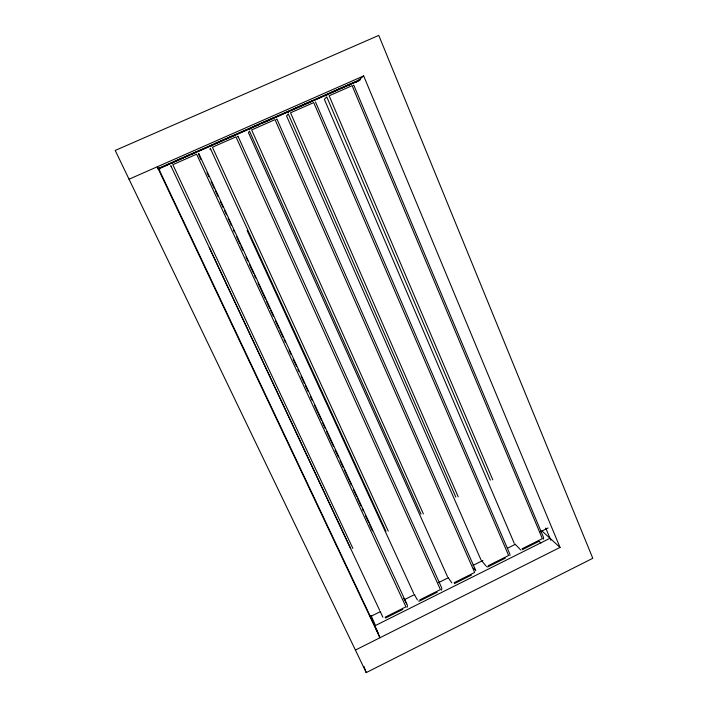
<?xml version="1.0" encoding="UTF-8"?>
<svg xmlns="http://www.w3.org/2000/svg" width="708" height="708" viewBox="0 0 708 708"><rect width="100%" height="100%" fill="white"/><g stroke="black" fill="none" stroke-linecap="round" stroke-linejoin="round"><path stroke-width="1.06" d="M198.683 154.424L198.709 153.415L407.304 605.057M441.925 588.658L441.438 590.171M543.664 537.788L543.266 539.186M509.999 554.603L509.893 555.453M407.516 605.853L407.012 607.375M210.046 149.609L210.303 148.308L385.984 531.327M211.223 146.167L211.4 145.255M234.56 135.679L234.799 135.157M237.561 136.892L237.95 136.122L441.712 587.87M249.712 129.414L250.561 128.006M273.146 118.678L273.633 118.05M276.368 119.59L276.872 118.962L475.856 570.807M287.935 112.572L289.395 110.908M325.848 95.872L327.901 93.943M348.911 85.509L349.389 85.093M349.876 84.677L350.354 84.261M356 82.411L363.673 75.924L560.037 547.417L355.407 650.059M353.265 85.5L353.761 85.084L543.399 537.071M366.24 672.6L592.791 558.285L378.771 35.4L115.209 150.45L366.24 672.6L363.939 666.387M385.125 617.208L405.932 606.818L196.62 154.185L172.858 164.654L352.885 548.461M419.773 599.897L440.42 589.578L235.976 136.839L212.418 147.22L388.267 531.115M454.155 582.719L474.661 572.48L275.014 119.634L251.641 129.936L423.375 513.884M488.29 565.665L508.636 555.497L313.724 102.58L290.546 112.793L458.218 496.795M522.168 548.735L542.363 538.646L352.115 85.659L329.131 95.784L492.803 479.829M385.524 618.049L402.817 609.402M420.074 600.782L437.243 592.198M454.368 583.64L471.413 575.126M488.414 566.63L505.326 558.17M522.203 549.735L539 541.346M374.798 625.863L549.992 538.266M370.222 616.677L380.108 611.756M404.808 599.437L414.684 594.508M438.394 582.675L448.279 577.755M472.971 565.427L482.856 560.506M507.556 548.187L515.459 544.24M540.16 531.92L548.063 527.982M129.033 179.213L363.673 75.924M360.531 79.393L158.512 168.362L378.099 632.864M175.876 160.902L195.638 152.202M215.329 143.52L234.923 134.892M254.455 126.289L273.881 117.74M293.254 109.209L312.52 100.722M331.733 92.252L350.849 83.836M157.866 169L360.31 79.836M158.415 169.017L183.664 157.893M185.691 157.008L188.717 155.672M190.735 154.778L224.073 140.096M226.091 139.211L259.429 124.528M261.447 123.634L338.22 89.819M340.238 88.925L349.327 84.925M351.354 84.031L359.434 80.473M487.839 566.984L486.485 566.55M418.64 601.057L419.428 601.172M520.876 549.966L520.185 549.558M541.894 530.894L560.037 547.417M539.346 541.478L540.939 542.992M515.141 544.231L519.69 548.912M481.776 560.869L485.865 565.807M159.849 170.044L157.256 166.787L379.957 637.74L370.426 615.801M473.749 568.135L475.059 569.79M448.173 577.631L451.793 582.834M414.322 594.508L417.463 599.977M403.71 598.419L406.702 603.933M171.327 166.672L170.823 165.699L350.664 548.647M209.294 247.534L379.7 610.393M171.92 162.645L172.318 163.504M380.223 611.517L382.878 617.252M198.674 154.618L200.992 159.636M206.975 172.584L208.878 176.69M211.126 181.567L214.436 188.735M215.365 190.735L218.046 196.541M220.347 201.532L223.117 207.524M224.631 210.807L226.489 214.816M228.188 218.498L231.419 225.489M233.445 229.87L234.366 231.87M236.684 236.888L239.932 243.915M240.862 245.924L242.95 250.455M245.959 256.96L247.809 260.969M249.411 264.429L253.561 273.421M254.305 275.014L255.694 278.023M258.013 283.041L261.871 291.395M262.181 292.068L265.429 299.095M266.35 301.104L269.713 308.378M270.633 310.37L273.403 316.37M275.624 321.166L278.864 328.193M279.793 330.194L283.12 337.397M284.05 339.406L285.439 342.406M289.068 350.265L290.988 354.425M293.236 359.292L296.537 366.434M297.873 369.328L298.803 371.337M301.121 376.346L304.405 383.462M305.29 385.382L308.095 391.444M310.387 396.409L312.246 400.427M314.511 405.339L317.804 412.472M318.175 413.277L321.388 420.225M322.308 422.216L325.06 428.163M326.609 431.535L330.556 440.075M330.786 440.562L333.565 446.58M335.141 450.005L338.353 456.952M340.052 460.625L343.3 467.652M344.23 469.661L347.575 476.909M347.938 477.688L351.265 484.9M353.496 489.724L356.744 496.75M357.673 498.751L360.965 505.884M362.301 508.786L363.266 510.875M365.549 515.813L368.806 522.867M369.718 524.84L372.505 530.858M247.145 230.454L413.702 593.437M421.03 514.141L249.446 131.051L248.455 132.67L447.465 576.604M455.819 497.078L288.28 113.944L286.554 115.882L480.98 559.895M371.045 615.447L375.47 625.571M315.476 101.917L509.751 553.877M514.247 543.302L324.335 99.262L326.786 96.969L490.343 480.148M545.726 528.062L550.824 540.266"/></g></svg>
